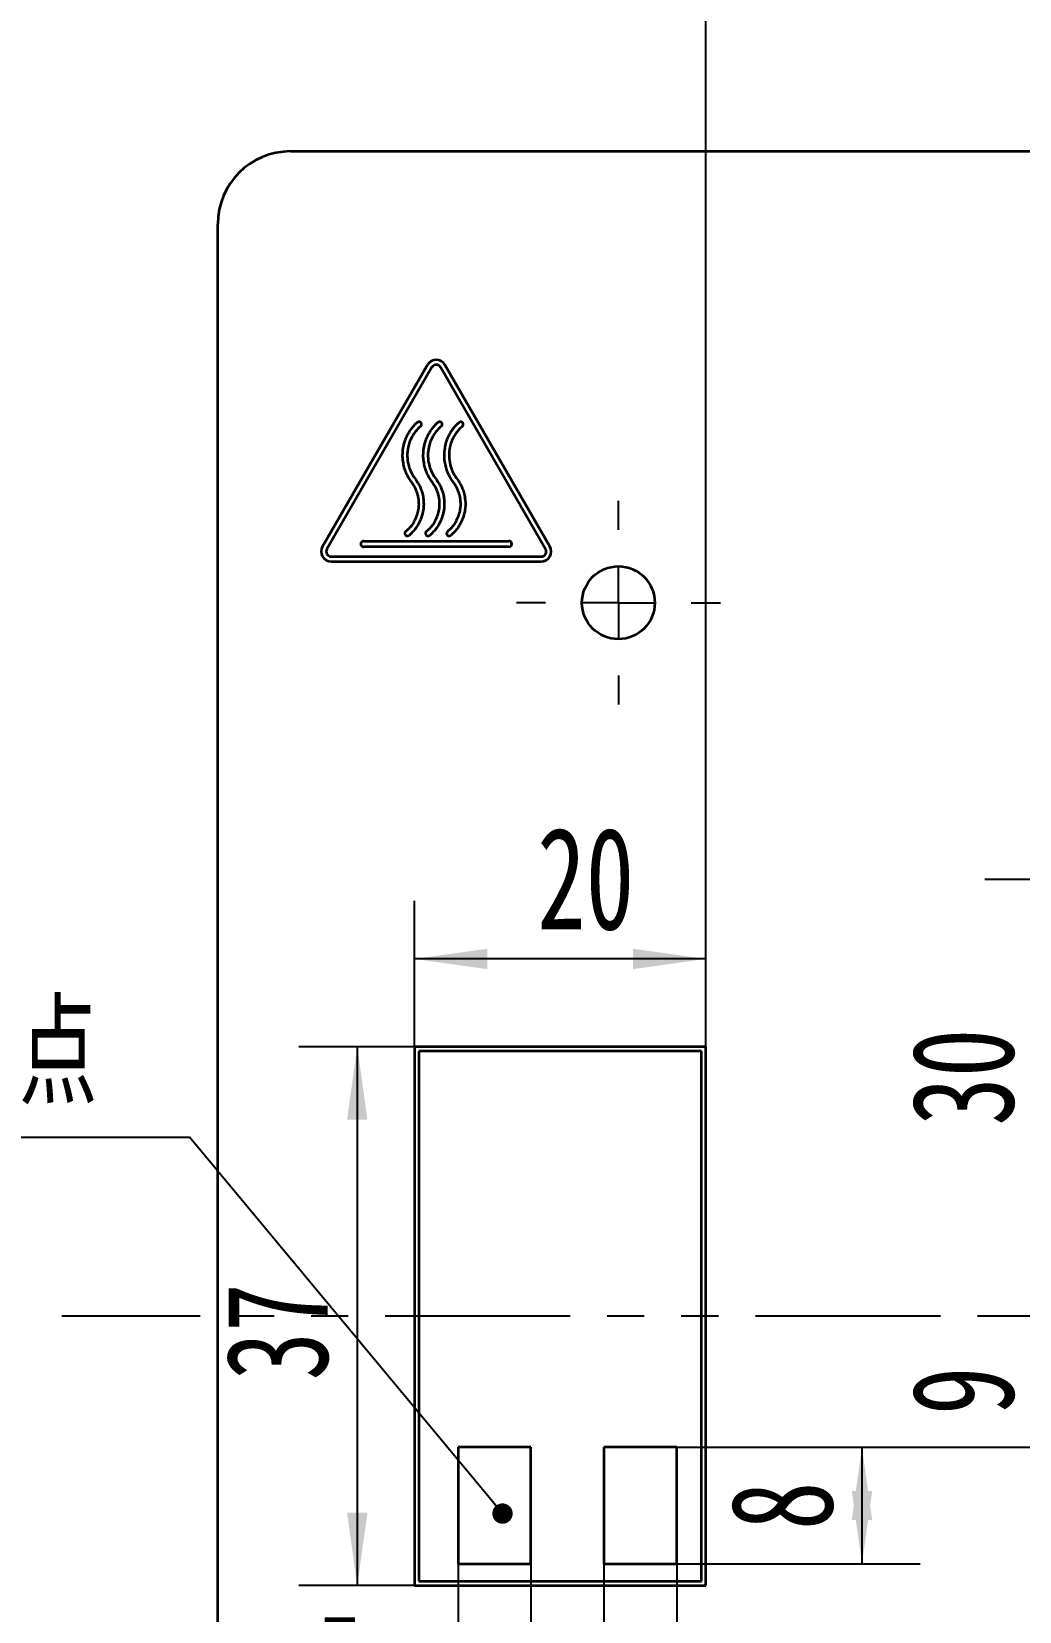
# Model space of a CAD drawing. Header units: millimetres. Extents: x 0 to 515, y -34 to 231.
# Drawn here: x 194.7 to 228.6, y 122.2 to 176.5 of the extents above; entities that cross this region are included whole.
import ezdxf

# ---------------------------------------------------------------- set-up
doc = ezdxf.new("R2010")
doc.units = ezdxf.units.MM
doc.linetypes.add('PHANTOM', pattern=[12.7, 6.35, -1.27, 1.27, -1.27, 1.27, -1.27])
for name, color, linetype in [('中心线层', 1, 'PHANTOM'), ('文字层', 5, 'Continuous'), ('细实线层', 250, 'Continuous')]:
    doc.layers.add(name, color=color, linetype=linetype)
doc.styles.add('SLDTEXTSTYLE0', font='TXT', dxfattribs={"width": 0.7, "bigfont": 'bigfont'})
doc.styles.add('SLDTEXTSTYLE1', font='TXT', dxfattribs={"width": 0.7})
doc.dimstyles.new('SLDDIMSTYLE10', dxfattribs={"dimtxt": 0.18, "dimasz": 0.7, "dimexe": 0, "dimexo": 0.0625, "dimgap": 0, "dimtad": 0, "dimtih": 1, "dimtoh": 1, "dimdec": 0, "dimrnd": 1e-09, "dimzin": 0, "dimdsep": 46, "dimtxsty": 'Standard', "dimblk1": 'DOT', "dimblk2": 'DOT', "dimsah": 1, "dimcen": 0.09, "dimadec": 0, "dimazin": 0, "dimtfac": 0.7, "dimtdec": 0, "dimtofl": 0, "dimtmove": 0, "dimatfit": 3, "dimldrblk": 'DOT', "dimfxl": 0, "dimfrac": 2, "dimtolj": 1, "dimtzin": 0, "dimarcsym": 0})
doc.dimstyles.new('SLDDIMSTYLE4', dxfattribs={"dimtxt": 3.5, "dimasz": 2.5, "dimexe": 0, "dimexo": 0.0625, "dimgap": 0.875, "dimtad": 2, "dimlfac": 2, "dimrnd": 1e-09, "dimzin": 12, "dimdsep": 46, "dimtxsty": 'SLDTEXTSTYLE1', "dimsah": 1, "dimcen": 0.09, "dimadec": 0, "dimazin": 3, "dimtfac": 1, "dimtofl": 0, "dimtmove": 0, "dimatfit": 3, "dimfxl": 0, "dimfrac": 2, "dimtolj": 1, "dimtzin": 12, "dimarcsym": 0})
doc.dimstyles.new('SLDDIMSTYLE5', dxfattribs={"dimtxt": 3.5, "dimasz": 2.5, "dimexe": 0, "dimexo": 0.0625, "dimgap": 0.875, "dimtad": 2, "dimlfac": 2, "dimrnd": 1e-09, "dimzin": 12, "dimdsep": 46, "dimtxsty": 'SLDTEXTSTYLE1', "dimsah": 1, "dimcen": 0.09, "dimadec": 0, "dimazin": 3, "dimtfac": 1, "dimtmove": 0, "dimatfit": 0, "dimfxl": 0, "dimfrac": 2, "dimtolj": 1, "dimtzin": 12, "dimarcsym": 0})

# ---------------------------------------------------------------- blocks, each defined once
blk = doc.blocks.new('_D_9')
at = {"layer": '细实线层'}
for p, q in [((217.856, 141.602), (217.856, 179.672)), ((233.606, 153.352), (233.606, 179.672)), ((217.856, 177.672), (233.606, 177.672))]:
    blk.add_line(p, q, dxfattribs=at)
for points in [[(217.856, 177.672), (220.356, 177.322), (220.356, 178.022)], [(233.606, 177.672), (231.106, 178.022), (231.106, 177.322)]]:
    blk.add_solid(points, dxfattribs=at)
at = {"layer": '细实线层', "insert": (225.478, 182.183), "char_height": 3.5, "attachment_point": 1, "style": 'SLDTEXTSTYLE1'}
blk.add_mtext('31.5', dxfattribs=at)
blk = doc.blocks.new('_D_13')
at = {"layer": '细实线层'}
for p, q in [((207.856, 141.602), (203.893, 141.602)), ((205.893, 141.602), (205.893, 123.102)), ((207.856, 123.102), (203.893, 123.102))]:
    blk.add_line(p, q, dxfattribs=at)
for points in [[(205.893, 141.602), (205.543, 139.102), (206.243, 139.102)], [(205.893, 123.102), (206.243, 125.602), (205.543, 125.602)]]:
    blk.add_solid(points, dxfattribs=at)
at = {"layer": '细实线层', "insert": (201.382, 130.147), "char_height": 3.5, "attachment_point": 1, "rotation": 90, "style": 'SLDTEXTSTYLE1'}
blk.add_mtext('37', dxfattribs=at)
blk = doc.blocks.new('_D_14')
at = {"layer": '细实线层'}
for p, q in [((207.856, 141.602), (207.856, 146.621)), ((217.856, 141.602), (217.856, 146.621)), ((217.856, 144.621), (207.856, 144.621))]:
    blk.add_line(p, q, dxfattribs=at)
for points in [[(207.856, 144.621), (210.356, 144.271), (210.356, 144.971)], [(217.856, 144.621), (215.356, 144.971), (215.356, 144.271)]]:
    blk.add_solid(points, dxfattribs=at)
at = {"layer": '细实线层', "insert": (212.067, 149.132), "char_height": 3.5, "attachment_point": 1, "style": 'SLDTEXTSTYLE1'}
blk.add_mtext('20', dxfattribs=at)
blk = doc.blocks.new('_D_15')
at = {"layer": '细实线层'}
for p, q in [((209.356, 123.852), (209.356, 115.596)), ((211.856, 123.852), (211.856, 115.596)), ((209.356, 117.596), (204.42, 117.596)), ((209.356, 117.596), (211.856, 117.596)), ((211.856, 117.596), (215.356, 117.596))]:
    blk.add_line(p, q, dxfattribs=at)
for points in [[(209.356, 117.596), (206.856, 117.946), (206.856, 117.246)], [(211.856, 117.596), (214.356, 117.246), (214.356, 117.946)]]:
    blk.add_solid(points, dxfattribs=at)
at = {"layer": '细实线层', "insert": (204.42, 122.108), "char_height": 3.5, "attachment_point": 1, "style": 'SLDTEXTSTYLE1'}
blk.add_mtext('5', dxfattribs=at)
blk = doc.blocks.new('_D_16')
at = {"layer": '细实线层'}
for p, q in [((214.356, 123.852), (214.356, 113.228)), ((216.856, 123.852), (216.856, 113.228)), ((214.356, 115.228), (210.856, 115.228)), ((214.356, 115.228), (216.856, 115.228)), ((216.856, 115.228), (221.305, 115.228))]:
    blk.add_line(p, q, dxfattribs=at)
for points in [[(214.356, 115.228), (211.856, 115.578), (211.856, 114.878)], [(216.856, 115.228), (219.356, 114.878), (219.356, 115.578)]]:
    blk.add_solid(points, dxfattribs=at)
at = {"layer": '细实线层', "insert": (219.769, 119.74), "char_height": 3.5, "attachment_point": 1, "style": 'SLDTEXTSTYLE1'}
blk.add_mtext('5', dxfattribs=at)
blk = doc.blocks.new('_D_17')
at = {"layer": '细实线层'}
for p, q in [((211.856, 123.852), (211.856, 110.762)), ((214.356, 123.852), (214.356, 110.762)), ((211.856, 112.762), (204.42, 112.762)), ((211.856, 112.762), (214.356, 112.762)), ((214.356, 112.762), (217.856, 112.762))]:
    blk.add_line(p, q, dxfattribs=at)
for points in [[(211.856, 112.762), (209.356, 113.112), (209.356, 112.412)], [(214.356, 112.762), (216.856, 112.412), (216.856, 113.112)]]:
    blk.add_solid(points, dxfattribs=at)
at = {"layer": '细实线层', "insert": (204.42, 117.273), "char_height": 3.5, "attachment_point": 1, "style": 'SLDTEXTSTYLE1'}
blk.add_mtext('5', dxfattribs=at)
blk = doc.blocks.new('_D_18')
at = {"layer": '细实线层'}
for p, q in [((216.856, 127.852), (225.216, 127.852)), ((223.216, 127.852), (223.216, 123.852)), ((216.856, 123.852), (225.216, 123.852))]:
    blk.add_line(p, q, dxfattribs=at)
for points in [[(223.216, 127.852), (222.866, 125.352), (223.566, 125.352)], [(223.216, 123.852), (223.566, 126.352), (222.866, 126.352)]]:
    blk.add_solid(points, dxfattribs=at)
at = {"layer": '细实线层', "insert": (218.704, 125.01), "char_height": 3.5, "attachment_point": 1, "rotation": 90, "style": 'SLDTEXTSTYLE1'}
blk.add_mtext('8', dxfattribs=at)
blk = doc.blocks.new('_D_19')
at = {"layer": '细实线层'}
for p, q in [((229.43, 132.352), (229.43, 127.852)), ((216.856, 127.852), (231.43, 127.852))]:
    blk.add_line(p, q, dxfattribs=at)
for points in [[(229.43, 132.352), (229.08, 129.852), (229.78, 129.852)], [(229.43, 127.852), (229.78, 130.352), (229.08, 130.352)]]:
    blk.add_solid(points, dxfattribs=at)
at = {"layer": '细实线层', "insert": (224.918, 128.956), "char_height": 3.5, "attachment_point": 1, "rotation": 90, "style": 'SLDTEXTSTYLE1'}
blk.add_mtext('9', dxfattribs=at)
blk = doc.blocks.new('_D_20')
at = {"layer": '细实线层'}
for p, q in [((234.856, 147.352), (227.43, 147.352)), ((229.43, 132.352), (229.43, 147.352)), ((241.106, 132.352), (227.43, 132.352))]:
    blk.add_line(p, q, dxfattribs=at)
for points in [[(229.43, 147.352), (229.08, 144.852), (229.78, 144.852)], [(229.43, 132.352), (229.78, 134.852), (229.08, 134.852)]]:
    blk.add_solid(points, dxfattribs=at)
at = {"layer": '细实线层', "insert": (224.918, 138.894), "char_height": 3.5, "attachment_point": 1, "rotation": 90, "style": 'SLDTEXTSTYLE1'}
blk.add_mtext('30', dxfattribs=at)
blk = doc.blocks.new('SW_NOTE_0_20')
at = {"layer": '文字层', "color": 0}
blk.add_line((-21.542, 0), (0, 0), dxfattribs=at)
at = {"layer": '文字层', "color": 0, "insert": (-22.026, 4.621), "char_height": 3.5, "attachment_point": 1, "style": 'SLDTEXTSTYLE0'}
blk.add_mtext('过热保护器焊点', dxfattribs=at)
blk = doc.blocks.new('_Dot')
at = {"color": 0, "linetype": 'ByBlock', "lineweight": -2}
blk.add_line((-0.5, 0), (-1, 0), dxfattribs=at)
at = {"color": 0, "linetype": 'ByBlock', "const_width": 0.5}
blk.add_lwpolyline([(-0.25, 0, 1), (0.25, 0, 1)], format="xyb", close=True, dxfattribs=at)
blk = doc.blocks.new('SW_CENTERMARKSYMBOL_6')
at = {"layer": '中心线层', "color": 0}
for p, q in [((0, 2.5), (0, 3.5)), ((0, 0), (0, 1.25)), ((-2.5, 0), (-3.5, 0)), ((0, 0), (-1.25, 0)), ((0, 0), (0, -1.25)), ((0, 0), (1.25, 0)), ((2.5, 0), (3.5, 0)), ((0, -2.5), (0, -3.5))]:
    blk.add_line(p, q, dxfattribs=at)
blk = doc.blocks.new('SW_CENTERMARKSYMBOL_9')
at = {"layer": '中心线层', "color": 0}
blk.add_line((-2.5, 0), (-45.354, 0), dxfattribs=at)

msp = doc.modelspace()

# ---------------------------------------------------------------- linework, layer by layer
at = {"color": 7, "linetype": 'Continuous', "lineweight": 35}
for p, q in [((203.6056, 172.3522), (278.6056, 172.3522)), ((201.1056, 94.8522), (201.1056, 169.8522)), ((208.3085, 165.0237), (204.705, 158.7822)), ((208.4571, 164.938), (204.8535, 158.6965)), ((212.3576, 158.6965), (208.7541, 164.938)), ((212.5062, 158.7822), (208.9026, 165.0237)), ((206.119, 158.9693), (211.1003, 158.9693)), ((205.0021, 158.4392), (212.2091, 158.4392)), ((211.1003, 158.7715), (206.119, 158.7715)), ((205.0021, 158.2677), (212.2091, 158.2677)), ((217.8556, 141.6022), (207.8556, 141.6022)), ((207.8556, 141.6022), (207.8556, 123.1022)), ((217.8556, 123.1022), (217.8556, 141.6022)), ((208.0056, 141.4522), (208.0056, 123.2522)), ((217.7056, 141.4522), (208.0056, 141.4522)), ((217.7056, 123.2522), (217.7056, 141.4522)), ((209.3556, 127.8522), (209.3556, 123.8522)), ((211.8556, 127.8522), (209.3556, 127.8522)), ((211.8556, 123.8522), (211.8556, 127.8522)), ((214.3556, 127.8522), (214.3556, 123.8522)), ((216.8556, 127.8522), (214.3556, 127.8522)), ((216.8556, 123.8522), (216.8556, 127.8522)), ((209.3556, 123.8522), (211.8556, 123.8522)), ((214.3556, 123.8522), (216.8556, 123.8522)), ((208.0056, 123.2522), (217.7056, 123.2522)), ((207.8556, 123.1022), (217.8556, 123.1022))]:
    msp.add_line(p, q, dxfattribs=at)
msp.add_circle((214.8556, 156.8522), 1.25, dxfattribs=at)
for centre, radius, start, end in [((203.6056, 169.8522), 2.5, 90, 180), ((208.6056, 164.8522), 0.343, 30, 150), ((208.6056, 164.8522), 0.1715, 30, 150), ((208.0125, 162.9813), 0.0858, 313.08102, 133.08275), ((208.7215, 162.9813), 0.0857, 313.08102, 133.08275), ((209.4456, 162.9813), 0.0858, 313.08102, 133.08275), ((206.1172, 158.8704), 0.099, 88.94102, 271.05898), ((207.6122, 159.2292), 0.0857, 132.3668, 312.37814), ((208.3212, 159.2292), 0.0857, 132.3668, 312.37814), ((209.0453, 159.2292), 0.0857, 132.3668, 312.37814), ((211.1003, 158.8704), 0.0989, 270, 90), ((205.0021, 158.6107), 0.343, 150, 270), ((205.0021, 158.6107), 0.1715, 150, 270), ((212.2091, 158.6107), 0.343, 270, 30), ((212.2091, 158.6107), 0.1715, 270, 30)]:
    msp.add_arc(centre, radius, start, end, dxfattribs=at)
for points, knots in [([(207.9539, 163.0439), (207.9242, 163.0162), (207.8693, 162.9649), (207.7959, 162.8871), (207.7159, 162.7866), (207.6611, 162.7018), (207.5976, 162.5901), (207.5593, 162.5146), (207.5142, 162.3985), (207.4895, 162.3106), (207.4587, 162.1637), (207.4402, 162.0261), (207.4374, 161.8281), (207.4538, 161.6854), (207.4909, 161.5125), (207.5246, 161.4014), (207.5819, 161.2655), (207.6417, 161.1537), (207.723, 161.0301), (207.794, 160.9307), (207.8491, 160.8461), (207.8869, 160.7707), (207.9231, 160.6756), (207.9487, 160.6023), (207.9719, 160.5176), (207.9847, 160.4472), (207.9974, 160.3357), (208.0047, 160.212), (207.9902, 160.0432), (207.9421, 159.8571), (207.8671, 159.6803), (207.7754, 159.5221), (207.6887, 159.418), (207.6103, 159.3436), (207.573, 159.3095), (207.5544, 159.2926)], [0, 0, 0, 0, 0.709084, 1.2532067, 1.624114, 2.6380328, 2.8371185, 3.6788211, 3.9394998, 4.6648284, 5.0481898, 6.332265, 6.8492574, 8.0713592, 8.5376636, 9.6341262, 9.8655171, 10.7527327, 11.5914209, 12.2374937, 12.8693557, 13.6194489, 14.07721, 14.8274719, 15.0638622, 15.9244448, 16.2796785, 17.1967828, 18.3876722, 19.717998, 21.011886, 22.1066878, 23.3564903, 23.7983526, 24.2401783, 24.2401783, 24.2401783, 24.2401783]), ([(208.0711, 162.9187), (208.0194, 162.8703), (207.9533, 162.8086), (207.8552, 162.6868), (207.7724, 162.5576), (207.6837, 162.3808), (207.6275, 162.1539), (207.5978, 161.8916), (207.6369, 161.617), (207.7187, 161.356), (207.8508, 161.142), (207.9793, 160.969), (208.0438, 160.8407), (208.0881, 160.7243), (208.1378, 160.5809), (208.1648, 160.4048), (208.1767, 160.2179), (208.1615, 160.0234), (208.1085, 159.8117), (208.0254, 159.6121), (207.9204, 159.4286), (207.8148, 159.3008), (207.725, 159.2161), (207.6867, 159.1811), (207.67, 159.1659)], [0, 0, 0, 0, 0.05096443, 0.06511587, 0.11273414, 0.16147867, 0.20703963, 0.28072904, 0.35048051, 0.40559739, 0.47695097, 0.53052893, 0.5610222, 0.58015632, 0.62036245, 0.67031951, 0.70810011, 0.75539553, 0.81041743, 0.86485182, 0.91093181, 0.96254053, 0.98371767, 0.99999742, 0.99999742, 0.99999742, 0.99999742]), ([(208.6629, 163.0439), (208.6332, 163.0162), (208.5783, 162.9649), (208.5049, 162.8871), (208.4249, 162.7866), (208.3701, 162.7018), (208.3065, 162.5901), (208.2683, 162.5146), (208.2232, 162.3985), (208.1985, 162.3106), (208.1677, 162.1637), (208.1492, 162.0261), (208.1464, 161.8281), (208.1628, 161.6854), (208.1999, 161.5125), (208.2336, 161.4014), (208.2909, 161.2655), (208.3507, 161.1537), (208.432, 161.0301), (208.503, 160.9307), (208.5581, 160.8461), (208.5959, 160.7707), (208.6321, 160.6756), (208.6577, 160.6023), (208.6809, 160.5176), (208.6937, 160.4472), (208.7064, 160.3357), (208.7137, 160.212), (208.6992, 160.0432), (208.6511, 159.8571), (208.5761, 159.6803), (208.4844, 159.5221), (208.3977, 159.418), (208.3193, 159.3436), (208.282, 159.3095), (208.2634, 159.2926)], [0, 0, 0, 0, 0.709084, 1.2532067, 1.624114, 2.6380328, 2.8371185, 3.6788211, 3.9394998, 4.6648284, 5.0481898, 6.332265, 6.8492574, 8.0713592, 8.5376636, 9.6341262, 9.8655171, 10.7527327, 11.5914209, 12.2374937, 12.8693557, 13.6194489, 14.07721, 14.8274719, 15.0638622, 15.9244448, 16.2796785, 17.1967828, 18.3876722, 19.717998, 21.011886, 22.1066878, 23.3564903, 23.7983526, 24.2401783, 24.2401783, 24.2401783, 24.2401783]), ([(208.7801, 162.9187), (208.7284, 162.8703), (208.6623, 162.8086), (208.5642, 162.6868), (208.4814, 162.5576), (208.3927, 162.3808), (208.3365, 162.1539), (208.3068, 161.8916), (208.3459, 161.617), (208.4277, 161.356), (208.5598, 161.142), (208.6883, 160.969), (208.7528, 160.8407), (208.7971, 160.7243), (208.8468, 160.5809), (208.8737, 160.4048), (208.8857, 160.2179), (208.8705, 160.0234), (208.8175, 159.8117), (208.7344, 159.6121), (208.6294, 159.4286), (208.5238, 159.3008), (208.434, 159.2161), (208.3957, 159.1811), (208.379, 159.1659)], [0, 0, 0, 0, 0.05096443, 0.06511587, 0.11273414, 0.16147867, 0.20703963, 0.28072904, 0.35048051, 0.40559739, 0.47695097, 0.53052893, 0.5610222, 0.58015632, 0.62036245, 0.67031951, 0.70810011, 0.75539553, 0.81041743, 0.86485182, 0.91093181, 0.96254053, 0.98371767, 0.99999742, 0.99999742, 0.99999742, 0.99999742]), ([(209.387, 163.0439), (209.3573, 163.0162), (209.3023, 162.9649), (209.229, 162.8871), (209.149, 162.7866), (209.0942, 162.7018), (209.0306, 162.5901), (208.9924, 162.5146), (208.9473, 162.3985), (208.9226, 162.3106), (208.8918, 162.1637), (208.8733, 162.0261), (208.8705, 161.8281), (208.8869, 161.6854), (208.924, 161.5125), (208.9577, 161.4014), (209.015, 161.2655), (209.0748, 161.1537), (209.1561, 161.0301), (209.2271, 160.9307), (209.2822, 160.8461), (209.32, 160.7707), (209.3562, 160.6756), (209.3818, 160.6023), (209.405, 160.5176), (209.4177, 160.4472), (209.4305, 160.3357), (209.4378, 160.212), (209.4233, 160.0432), (209.3751, 159.8571), (209.3002, 159.6803), (209.2085, 159.5221), (209.1218, 159.418), (209.0434, 159.3436), (209.0061, 159.3095), (208.9875, 159.2926)], [0, 0, 0, 0, 0.709084, 1.2532067, 1.624114, 2.6380328, 2.8371185, 3.6788211, 3.9394998, 4.6648284, 5.0481898, 6.332265, 6.8492574, 8.0713592, 8.5376636, 9.6341262, 9.8655171, 10.7527327, 11.5914209, 12.2374937, 12.8693557, 13.6194489, 14.07721, 14.8274719, 15.0638622, 15.9244448, 16.2796785, 17.1967828, 18.3876722, 19.717998, 21.011886, 22.1066878, 23.3564903, 23.7983526, 24.2401783, 24.2401783, 24.2401783, 24.2401783]), ([(209.5041, 162.9187), (209.4524, 162.8703), (209.3864, 162.8086), (209.2883, 162.6868), (209.2055, 162.5576), (209.1168, 162.3808), (209.0606, 162.1539), (209.0309, 161.8916), (209.07, 161.617), (209.1517, 161.356), (209.2839, 161.142), (209.4123, 160.969), (209.4769, 160.8407), (209.5212, 160.7243), (209.5709, 160.5809), (209.5978, 160.4048), (209.6098, 160.2179), (209.5946, 160.0234), (209.5416, 159.8117), (209.4585, 159.6121), (209.3535, 159.4286), (209.2479, 159.3008), (209.1581, 159.2161), (209.1198, 159.1811), (209.1031, 159.1659)], [0, 0, 0, 0, 0.05096443, 0.06511587, 0.11273414, 0.16147867, 0.20703963, 0.28072904, 0.35048051, 0.40559739, 0.47695097, 0.53052893, 0.5610222, 0.58015632, 0.62036245, 0.67031951, 0.70810011, 0.75539553, 0.81041743, 0.86485182, 0.91093181, 0.96254053, 0.98371767, 0.99999742, 0.99999742, 0.99999742, 0.99999742])]:
    msp.add_open_spline(points, degree=3, knots=knots, dxfattribs=at)

# ---------------------------------------------------------------- block references
at = {"layer": '中心线层'}
for name, p in [('SW_CENTERMARKSYMBOL_9', (241.1056, 132.3522)), ('SW_CENTERMARKSYMBOL_6', (214.8556, 156.8522))]:
    msp.add_blockref(name, p, dxfattribs=at)
at = {"layer": '文字层'}
msp.add_blockref('SW_NOTE_0_20', (200.1388, 138.5046), dxfattribs=at)

# ---------------------------------------------------------------- dimensions: what is measured, and where the dimension line sits
at = {"layer": '细实线层'}
for base, p1, p2, dimstyle, picture, middle in [((233.6056, 177.6716), (217.8556, 141.6022), (233.6056, 153.3522), 'SLDDIMSTYLE4', '_D_9', (228.5474, 177.6716)), ((207.8556, 144.6206), (217.8556, 141.6022), (207.8556, 141.6022), 'SLDDIMSTYLE4', '_D_14', (213.6032, 144.6206)), ((211.8556, 117.5965), (209.3556, 123.8522), (211.8556, 123.8522), 'SLDDIMSTYLE5', '_D_15', (205.1883, 117.5965)), ((214.3556, 112.7616), (211.8556, 123.8522), (214.3556, 123.8522), 'SLDDIMSTYLE5', '_D_17', (205.1883, 112.7616)), ((216.8556, 115.2278), (214.3556, 123.8522), (216.8556, 123.8522), 'SLDDIMSTYLE5', '_D_16', (220.5374, 115.2278))]:
    dim = msp.add_linear_dim(base=base, p1=p1, p2=p2, dimstyle=dimstyle, dxfattribs=at)
    dim.commit()
    dim.dimension.update_dxf_attribs({"geometry": picture, "text_midpoint": middle, "dimtype": 160})
for base, p1, p2, picture, middle in [((229.43, 147.3522), (241.1056, 132.3522), (234.8556, 147.3522), '_D_20', (229.43, 140.43)), ((205.8933, 123.1022), (207.8556, 141.6022), (207.8556, 123.1022), '_D_13', (205.8933, 131.6803)), ((229.43, 127.8522), (195.7518, 132.3522), (216.8556, 127.8522), '_D_19', (229.43, 129.7218)), ((223.2157, 123.8522), (216.8556, 127.8522), (216.8556, 123.8522), '_D_18', (223.2157, 125.7753))]:
    dim = msp.add_linear_dim(base=base, p1=p1, p2=p2, angle=90, dimstyle='SLDDIMSTYLE4', dxfattribs=at)
    dim.commit()
    dim.dimension.update_dxf_attribs({"geometry": picture, "text_midpoint": middle, "dimtype": 160})

# ---------------------------------------------------------------- leaders
at = {"layer": '文字层'}
msp.add_leader([(210.8782, 125.5759), (200.1388, 138.5046)], dimstyle='SLDDIMSTYLE10', dxfattribs=at)

doc.saveas('drawing.dxf')
